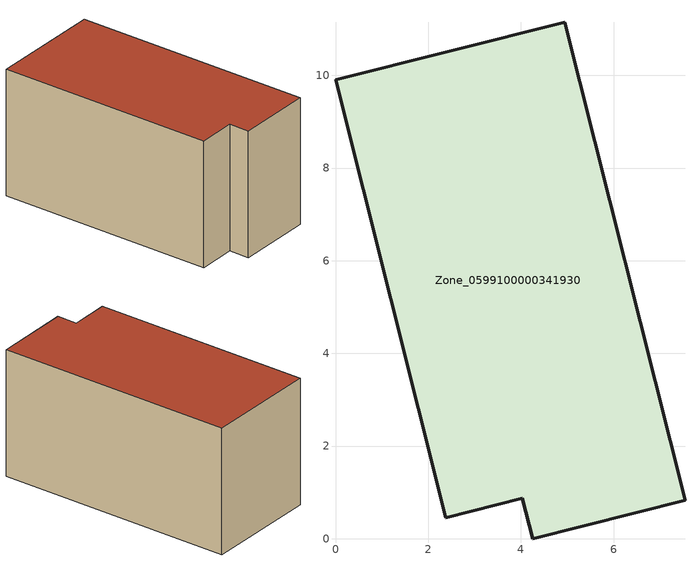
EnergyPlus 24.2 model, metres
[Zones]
Zone_0599100000341930
 floor ground (C_G): 4.03,0.87 2.38,0.45 0,9.91 4.94,11.15 7.54,0.83 4.25,0 z0
 wall outside (C_F): 4.94,11.15 0,9.91 2.38,0.45 4.03,0.87 4.25,0 7.54,0.83 4.94,11.15 z0:5.68
 roof outside (C_R): 4.25,0 7.54,0.83 4.94,11.15 0,9.91 2.38,0.45 4.03,0.87 z5.68
[BUILDING]
Pand.0599100000341930: North Axis=0; Terrain=City; Loads Convergence Tolerance Value=0.04; Temperature Convergence Tolerance Value=0.4; Solar Distribution=FullExterior; Maximum Number of Warmup Days=25; Minimum Number of Warmup Days=1
[Site:Location]
Rotterdam.The.Hague.AP_ZH_NLD Design_Conditions: Latitude=51.96; Longitude=4.45; Time Zone=1; Elevation=-4.5
[SITE:GROUNDTEMPERATURE:BUILDINGSURFACE]
18, 18, 18, 18, 18, 18, 18, 18, 18, 18, 18, 18
[MATERIAL] Thermal Absorptance=0.9; Solar Absorptance=0.7; Visible Absorptance=0.7
Name | Roughness | Thickness | Conductivity | Density | Specific Heat
G.TI.1992-2005 | MediumSmooth | 0.15 | 0.06 | 540 | 1210
F.TI.1992-2005 | Rough | 0.3 | 0.12 | 1920 | 840
R.TI.1992-2005 | MediumRough | 0.2 | 0.08 | 1500 | 1000
[CONSTRUCTION]
C_G: G.TI.1992-2005
C_F: F.TI.1992-2005
C_R: R.TI.1992-2005
[ZONE]
Zone_0599100000341930: Type=1; Multiplier=1; Ceiling Height=Autocalculate; Volume=Autocalculate; Floor Area=autocalculate; Part of Total Floor Area=Yes
[ZONEINFILTRATION:DESIGNFLOWRATE]
Infil_Zone_0599100000341930: Zone or ZoneList or Space or SpaceList=Zone_0599100000341930; Schedule=AlwaysOn; Design Flow Rate Calculation Method=Flow/Area; Flow Rate per Floor Area=0.0015; Constant Term Coefficient=1; Temperature Term Coefficient=0; Velocity Term Coefficient=0; Velocity Squared Term Coefficient=0
[HVACTEMPLATE:ZONE:IDEALLOADSAIRSYSTEM]
Zone_0599100000341930: Maximum Heating Supply Air Temperature=50; Minimum Cooling Supply Air Temperature=13; Maximum Heating Supply Air Humidity Ratio=0.0156; Minimum Cooling Supply Air Humidity Ratio=0.0077; Heating Limit=NoLimit; Cooling Limit=NoLimit; Dehumidification Control Type=ConstantSensibleHeatRatio; Cooling Sensible Heat Ratio=0.7; Dehumidification Setpoint=60; Humidification Control Type=None; Humidification Setpoint=30; Outdoor Air Method=None; Outdoor Air Flow Rate per Person=0.00944; Outdoor Air Flow Rate per Zone Floor Area=0; Outdoor Air Flow Rate per Zone=0; Demand Controlled Ventilation Type=None; Outdoor Air Economizer Type=NoEconomizer; Heat Recovery Type=None; Sensible Heat Recovery Effectiveness=0.7; Latent Heat Recovery Effectiveness=0.65
[ZONECONTROL:THERMOSTAT]
ThermostatControl_Zone_0599100000341930: Zone or ZoneList=Zone_0599100000341930; Control Type Schedule=DualSetpointControlType; Control 1=Thermostat_Zone_0599100000341930; Temperature Difference Between Cutout And Setpoint=0
[THERMOSTATSETPOINT:DUALSETPOINT]
Thermostat_Zone_0599100000341930: Heating Setpoint Temperature Schedule=HeatingSetpoint_Zone_0599100000341930; Cooling Setpoint Temperature Schedule=CoolingSetpoint_Zone_0599100000341930
[SCHEDULE:COMPACT]
HeatingSetpoint_Zone_0599100000341930: Through: 12/31, For: AllDays, Until: 24:00, 21
CoolingSetpoint_Zone_0599100000341930: Through: 12/31, For: AllDays, Until: 24:00, 24
DualSetpointControlType: Through: 12/31, For: AllDays, Until: 24:00, 4
AlwaysOn: Through: 12/31, For: AllDays, Until: 24:00, 1
